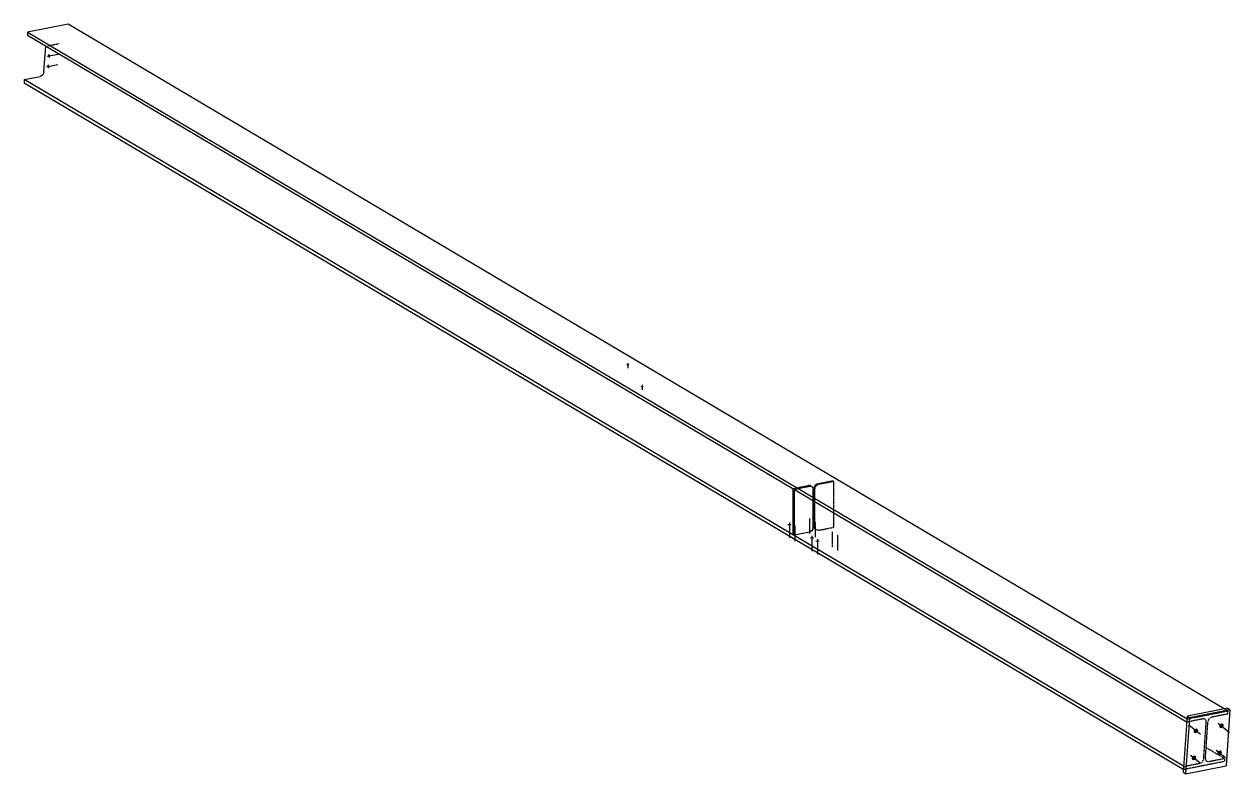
# Model space of a CAD drawing. Header units: millimetres. Extents: x 9 to 63580, y 10 to 4935.
# Drawn here: x 55839 to 63580, y 120 to 4935 of the extents above; entities that cross this region are included whole.
import ezdxf

# ---------------------------------------------------------------- set-up
doc = ezdxf.new("R2010")
doc.units = ezdxf.units.MM
doc.linetypes.add('DXK_LINE_DOT2', pattern=[3.9198, 1.9599, -1.9599])
doc.layers.add('STÅL', color=7, linetype='Continuous')

msp = doc.modelspace()

# ---------------------------------------------------------------- hatches: boundary and pattern name
at = {"layer": 'STÅL', "linetype": 'Continuous'}
for points in [[(56005.6, 4732.3), (56006, 4729.6), (56006.1, 4727), (56006, 4724.6), (56005.5, 4722.4), (56004.8, 4720.6), (56003.9, 4719.3), (56002.8, 4718.5), (56001.5, 4718.3), (56000.2, 4718.6), (55998.8, 4719.5), (55997.5, 4720.8), (55996.3, 4722.6), (55995.2, 4724.8), (55994.3, 4727.3), (55993.6, 4729.9), (55993.3, 4732.6), (55993.1, 4735.2), (55993.3, 4737.6), (55993.8, 4739.8), (55994.5, 4741.5), (55995.4, 4742.9), (55996.5, 4743.6), (55997.8, 4743.9), (55999.1, 4743.6), (56000.5, 4742.7), (56001.8, 4741.4), (56003, 4739.5), (56004.1, 4737.4), (56005, 4734.9)], [(56001.1, 4665), (56001.5, 4662.4), (56001.6, 4659.7), (56001.4, 4657.3), (56000.9, 4655.2), (56000.2, 4653.4), (55999.3, 4652.1), (55998.2, 4651.3), (55996.9, 4651), (55995.6, 4651.3), (55994.3, 4652.2), (55992.9, 4653.6), (55991.7, 4655.4), (55990.6, 4657.6), (55989.7, 4660), (55989.1, 4662.7), (55988.7, 4665.3), (55988.6, 4668), (55988.7, 4670.4), (55989.2, 4672.5), (55989.9, 4674.3), (55990.8, 4675.6), (55991.9, 4676.4), (55993.2, 4676.7), (55994.5, 4676.3), (55995.9, 4675.5), (55997.2, 4674.1), (55998.4, 4672.3), (55999.5, 4670.1), (56000.4, 4667.7)], [(59714.2, 2742.7), (59711.9, 2742.8), (59709.7, 2743), (59707.7, 2743.4), (59706, 2743.9), (59704.6, 2744.6), (59703.7, 2745.3), (59703.2, 2746.1), (59703.2, 2746.8), (59703.7, 2747.6), (59704.6, 2748.3), (59706, 2749), (59707.7, 2749.5), (59709.7, 2749.9), (59711.9, 2750.1), (59714.2, 2750.2), (59716.5, 2750.1), (59718.6, 2749.9), (59720.6, 2749.5), (59722.3, 2749), (59723.7, 2748.3), (59724.6, 2747.6), (59725.1, 2746.8), (59725.1, 2746.1), (59724.6, 2745.3), (59723.7, 2744.6), (59722.3, 2743.9), (59720.6, 2743.4), (59718.6, 2743), (59716.5, 2742.8)], [(59806.8, 2603), (59804.5, 2603.1), (59802.3, 2603.3), (59800.3, 2603.7), (59798.6, 2604.2), (59797.3, 2604.9), (59796.3, 2605.6), (59795.8, 2606.4), (59795.8, 2607.2), (59796.3, 2607.9), (59797.3, 2608.6), (59798.6, 2609.3), (59800.3, 2609.8), (59802.3, 2610.2), (59804.5, 2610.4), (59806.8, 2610.5), (59809.1, 2610.4), (59811.3, 2610.2), (59813.2, 2609.8), (59815, 2609.3), (59816.3, 2608.6), (59817.2, 2607.9), (59817.7, 2607.2), (59817.7, 2606.4), (59817.2, 2605.6), (59816.3, 2604.9), (59815, 2604.2), (59813.2, 2603.7), (59811.3, 2603.3), (59809.1, 2603.1)], [(60751.9, 1716.4), (60749.2, 1716.5), (60746.7, 1716.7), (60744.3, 1717.2), (60742.3, 1717.8), (60740.7, 1718.6), (60739.6, 1719.4), (60739, 1720.3), (60739, 1721.3), (60739.6, 1722.2), (60740.7, 1723), (60742.3, 1723.8), (60744.3, 1724.4), (60746.7, 1724.9), (60749.2, 1725.2), (60751.9, 1725.3), (60754.7, 1725.2), (60757.2, 1724.9), (60759.6, 1724.4), (60761.6, 1723.8), (60763.2, 1723), (60764.3, 1722.2), (60764.9, 1721.3), (60764.9, 1720.3), (60764.3, 1719.4), (60763.2, 1718.6), (60761.6, 1717.8), (60759.6, 1717.2), (60757.2, 1716.7), (60754.7, 1716.5)], [(60896.9, 1630.5), (60894.2, 1630.6), (60891.7, 1630.8), (60889.3, 1631.3), (60887.3, 1631.9), (60885.7, 1632.7), (60884.6, 1633.5), (60884, 1634.4), (60884, 1635.4), (60884.6, 1636.3), (60885.7, 1637.1), (60887.3, 1637.9), (60889.3, 1638.5), (60891.7, 1639), (60894.2, 1639.3), (60896.9, 1639.4), (60899.7, 1639.3), (60902.2, 1639), (60904.6, 1638.5), (60906.6, 1637.9), (60908.2, 1637.1), (60909.3, 1636.3), (60909.9, 1635.4), (60909.9, 1634.4), (60909.3, 1633.5), (60908.2, 1632.7), (60906.6, 1631.9), (60904.6, 1631.3), (60902.2, 1630.8), (60899.7, 1630.6)], [(60931.9, 1609.7), (60929.2, 1609.8), (60926.7, 1610.1), (60924.3, 1610.6), (60922.3, 1611.2), (60920.7, 1612), (60919.6, 1612.8), (60919, 1613.7), (60919, 1614.6), (60919.6, 1615.6), (60920.7, 1616.4), (60922.3, 1617.2), (60924.3, 1617.8), (60926.7, 1618.2), (60929.2, 1618.5), (60931.9, 1618.6), (60934.7, 1618.5), (60937.2, 1618.2), (60939.6, 1617.8), (60941.6, 1617.2), (60943.2, 1616.4), (60944.3, 1615.6), (60944.9, 1614.6), (60944.9, 1613.7), (60944.3, 1612.8), (60943.2, 1612), (60941.6, 1611.2), (60939.6, 1610.6), (60937.2, 1610.1), (60934.7, 1609.8)], [(63351.6, 404.4), (63354, 406.8), (63356.7, 408.8), (63359.6, 410.3), (63362.6, 411.2), (63365.6, 411.4), (63368.3, 410.9), (63370.8, 409.8), (63372.8, 408.2), (63374.4, 406), (63375.3, 403.3), (63375.7, 400.4), (63375.4, 397.3), (63374.5, 394.2), (63373.1, 391.1), (63371.1, 388.3), (63368.7, 385.8), (63366, 383.8), (63363.1, 382.3), (63360.1, 381.5), (63357.2, 381.3), (63354.4, 381.7), (63352, 382.8), (63349.9, 384.5), (63348.4, 386.7), (63347.4, 389.3), (63347, 392.2), (63347.3, 395.3), (63348.2, 398.5), (63349.6, 401.5)], [(63516.2, 436.8), (63518.5, 439.3), (63521.3, 441.3), (63524.2, 442.8), (63527.2, 443.7), (63530.1, 443.9), (63532.9, 443.4), (63535.3, 442.3), (63537.4, 440.6), (63538.9, 438.4), (63539.9, 435.8), (63540.2, 432.9), (63540, 429.8), (63539.1, 426.7), (63537.6, 423.6), (63535.7, 420.8), (63533.3, 418.3), (63530.6, 416.3), (63527.6, 414.8), (63524.6, 414), (63521.7, 413.8), (63519, 414.2), (63516.5, 415.3), (63514.5, 417), (63512.9, 419.2), (63512, 421.8), (63511.6, 424.7), (63511.9, 427.8), (63512.7, 431), (63514.2, 434)], [(63339.8, 231), (63342.2, 233.5), (63344.9, 235.5), (63347.9, 237), (63350.8, 237.8), (63353.8, 238), (63356.5, 237.6), (63359, 236.5), (63361, 234.8), (63362.6, 232.6), (63363.5, 230), (63363.9, 227.1), (63363.6, 224), (63362.8, 220.8), (63361.3, 217.8), (63359.3, 214.9), (63356.9, 212.5), (63354.2, 210.4), (63351.3, 209), (63348.3, 208.1), (63345.4, 207.9), (63342.6, 208.4), (63340.2, 209.5), (63338.1, 211.1), (63336.6, 213.3), (63335.6, 216), (63335.3, 218.9), (63335.5, 222), (63336.4, 225.1), (63337.9, 228.2)], [(63504.4, 263.5), (63506.8, 266), (63509.5, 268), (63512.4, 269.4), (63515.4, 270.3), (63518.3, 270.5), (63521.1, 270.1), (63523.5, 269), (63525.6, 267.3), (63527.1, 265.1), (63528.1, 262.5), (63528.5, 259.6), (63528.2, 256.4), (63527.3, 253.3), (63525.9, 250.2), (63523.9, 247.4), (63521.5, 245), (63518.8, 242.9), (63515.9, 241.5), (63512.9, 240.6), (63509.9, 240.4), (63507.2, 240.9), (63504.7, 241.9), (63502.7, 243.6), (63501.1, 245.8), (63500.2, 248.4), (63499.8, 251.4), (63500.1, 254.5), (63500.9, 257.6), (63502.4, 260.7)]]:
    msp.add_hatch(color=96, dxfattribs=at).paths.add_polyline_path(points)

# ---------------------------------------------------------------- linework, layer by layer
at = {"layer": 'STÅL', "color": 2, "linetype": 'Continuous'}
for p, q in [((55861, 4884), (55859.6, 4863.7)), ((56120.8, 4935.3), (55861, 4884)), ((55861, 4884), (63306.5, 473.3)), ((63543.9, 537.9), (56120.8, 4935.3)), ((55859.6, 4863.7), (63305.1, 453)), ((55966.4, 4628.1), (55977.7, 4793.8)), ((55840.3, 4579.2), (55838.9, 4558.8)), ((55840.3, 4579.2), (55941.4, 4599.1)), ((63285.8, 168.5), (55840.3, 4579.2)), ((55950.5, 4602.7), (55941.4, 4599.1)), ((55958.4, 4609.5), (55950.5, 4602.7)), ((55964, 4618.4), (55958.4, 4609.5)), ((55966.4, 4628.1), (55964, 4618.4)), ((55838.9, 4558.8), (63284.4, 148.1)), ((60776.5, 1658.5), (60776.5, 1951)), ((60784, 1654), (60784, 1946.5)), ((60905.2, 1703.4), (60905.2, 1874.7)), ((60904.5, 1698.6), (60905.2, 1703.4)), ((60784, 1654), (60776.5, 1658.5)), ((60881.8, 1673.4), (60784, 1654)), ((60889.1, 1676), (60881.8, 1673.4)), ((60895.6, 1680.9), (60889.1, 1676)), ((60900.8, 1687.6), (60895.6, 1680.9)), ((60900.8, 1687.6), (60903.9, 1694.8)), ((63567.5, 542.6), (63307.7, 491.3)), ((63567.5, 542.6), (63579.9, 532.4)), ((63283.2, 130.2), (63307.7, 491.3)), ((63320.1, 481.1), (63295.6, 120)), ((63305.1, 453), (63306.5, 473.3)), ((63307.7, 491.3), (63320.1, 481.1)), ((63579.9, 532.4), (63320.1, 481.1)), ((63579.9, 532.4), (63555.4, 171.3)), ((63284.4, 148.1), (63285.8, 168.5)), ((63295.6, 120), (63555.4, 171.3)), ((63283.2, 130.2), (63295.6, 120))]:
    msp.add_line(p, q, dxfattribs=at)
at = {"layer": 'STÅL', "color": 96, "linetype": 'DXK_LINE_DOT2'}
for p, q in [((55991.2, 4795.8), (56064.8, 4810.3)), ((60786.9, 1714.2), (60786.9, 1615.5)), ((60881.9, 1760.6), (60881.9, 1661.9)), ((60916.9, 1739.8), (60916.9, 1641.2)), ((61026.9, 1674.7), (61026.9, 1576)), ((61061.9, 1653.9), (61061.9, 1555.3))]:
    msp.add_line(p, q, dxfattribs=at)
at = {"layer": 'STÅL', "color": 96, "linetype": 'Continuous'}
for p, q in [((55986.6, 4728.5), (56060.3, 4743.1)), ((55982.1, 4661.3), (56055.7, 4675.8)), ((59714.2, 2758.7), (59714.2, 2725.3)), ((59806.8, 2619), (59806.8, 2585.6)), ((60751.9, 1734.9), (60751.9, 1636.2)), ((60896.9, 1649), (60896.9, 1550.3)), ((60931.9, 1628.3), (60931.9, 1529.6)), ((63390.6, 372.2), (63316.7, 433.1)), ((63504.1, 446.8), (63578, 385.9)), ((63327.7, 240.9), (63386.8, 192.3)), ((63492.3, 273.4), (63551.3, 224.8))]:
    msp.add_line(p, q, dxfattribs=at)
at = {"layer": 'STÅL', "color": 7, "linetype": 'DXK_LINE_DOT2'}
for p, q in [((60776.5, 1952.6), (60874.3, 1971.9)), ((60784, 1948.2), (60776.5, 1952.6)), ((60776.5, 1951), (60776.5, 1952.6)), ((60784, 1948.2), (60881.8, 1967.5)), ((60784, 1946.5), (60784, 1948.2)), ((60881.6, 1972.1), (60874.3, 1971.9)), ((60888.1, 1969.8), (60881.6, 1972.1)), ((60881.8, 1967.5), (60889.1, 1967.7)), ((60888.1, 1969.8), (60895.6, 1965.4)), ((60889.1, 1967.7), (60895.6, 1965.4)), ((60895.6, 1965.4), (60900.8, 1960.8)), ((60900.8, 1960.8), (60904.1, 1954.3)), ((60904.1, 1954.3), (60905.2, 1946.7)), ((60905.2, 1874.7), (60905.2, 1946.7)), ((60909.7, 1961.4), (60908.5, 1953.3)), ((60908.5, 1953.3), (60908.5, 1709.9)), ((60913, 1969.1), (60909.7, 1961.4)), ((60918.2, 1975.7), (60913, 1969.1)), ((60916, 1948.9), (60917.2, 1956.9)), ((60916, 1705.5), (60916, 1948.9)), ((60917.2, 1956.9), (60920.5, 1964.7)), ((60924.7, 1980.6), (60918.2, 1975.7)), ((60920.5, 1964.7), (60925.7, 1971.3)), ((60931.9, 1983.3), (60924.7, 1980.6)), ((60925.7, 1971.3), (60932.2, 1976.2)), ((60931.9, 1983.3), (61029.8, 2002.6)), ((60932.2, 1976.2), (60939.4, 1978.9)), ((61037.3, 1998.2), (60939.4, 1978.9)), ((61029.8, 2002.6), (61037.3, 1998.2)), ((61037.3, 1704.1), (61037.3, 1998.2)), ((60908.5, 1709.9), (60909.7, 1702.3)), ((60917.2, 1697.9), (60916, 1705.5)), ((60939.4, 1684.7), (61037.3, 1704.1)), ((60903.9, 1694.8), (60904.1, 1695.3)), ((60904.1, 1695.3), (60904.5, 1698.6)), ((60909.7, 1702.3), (60913, 1695.9)), ((60913, 1695.9), (60918.2, 1691.3)), ((60920.5, 1691.5), (60917.2, 1697.9)), ((60918.2, 1691.3), (60925.7, 1686.9)), ((60925.7, 1686.9), (60920.5, 1691.5)), ((60932.2, 1684.6), (60925.7, 1686.9)), ((60939.4, 1684.7), (60932.2, 1684.6)), ((63406.2, 473), (63305.1, 453)), ((63306.5, 473.3), (63566.3, 524.6)), ((63415.1, 472.9), (63406.2, 473)), ((63422.3, 469.1), (63415.1, 472.9)), ((63426.8, 462.2), (63422.3, 469.1)), ((63441.2, 465), (63438.8, 455.3)), ((63446.8, 473.9), (63441.2, 465)), ((63454.8, 480.7), (63446.8, 473.9)), ((63463.8, 484.4), (63454.8, 480.7)), ((63564.9, 504.3), (63463.8, 484.4)), ((63566.3, 524.6), (63543.9, 537.9)), ((63566.3, 524.6), (63564.9, 504.3)), ((63411.9, 217.4), (63428, 453.2)), ((63422.8, 219.6), (63438.8, 455.3)), ((63428, 453.2), (63426.8, 462.2)), ((63427.5, 289.7), (63545.6, 219.8)), ((63544.2, 199.4), (63284.4, 148.1)), ((63285.8, 168.5), (63386.9, 188.4)), ((63386.9, 188.4), (63396, 192.1)), ((63396, 192.1), (63403.9, 198.8)), ((63403.9, 198.8), (63409.5, 207.8)), ((63409.5, 207.8), (63411.9, 217.4)), ((63422.8, 219.6), (63423.9, 210.6)), ((63423.9, 210.6), (63428.4, 203.7)), ((63428.4, 203.7), (63435.7, 199.9)), ((63435.7, 199.9), (63444.5, 199.8)), ((63444.5, 199.8), (63545.6, 219.8)), ((63545.6, 219.8), (63544.2, 199.4))]:
    msp.add_line(p, q, dxfattribs=at)

doc.saveas('drawing.dxf')
